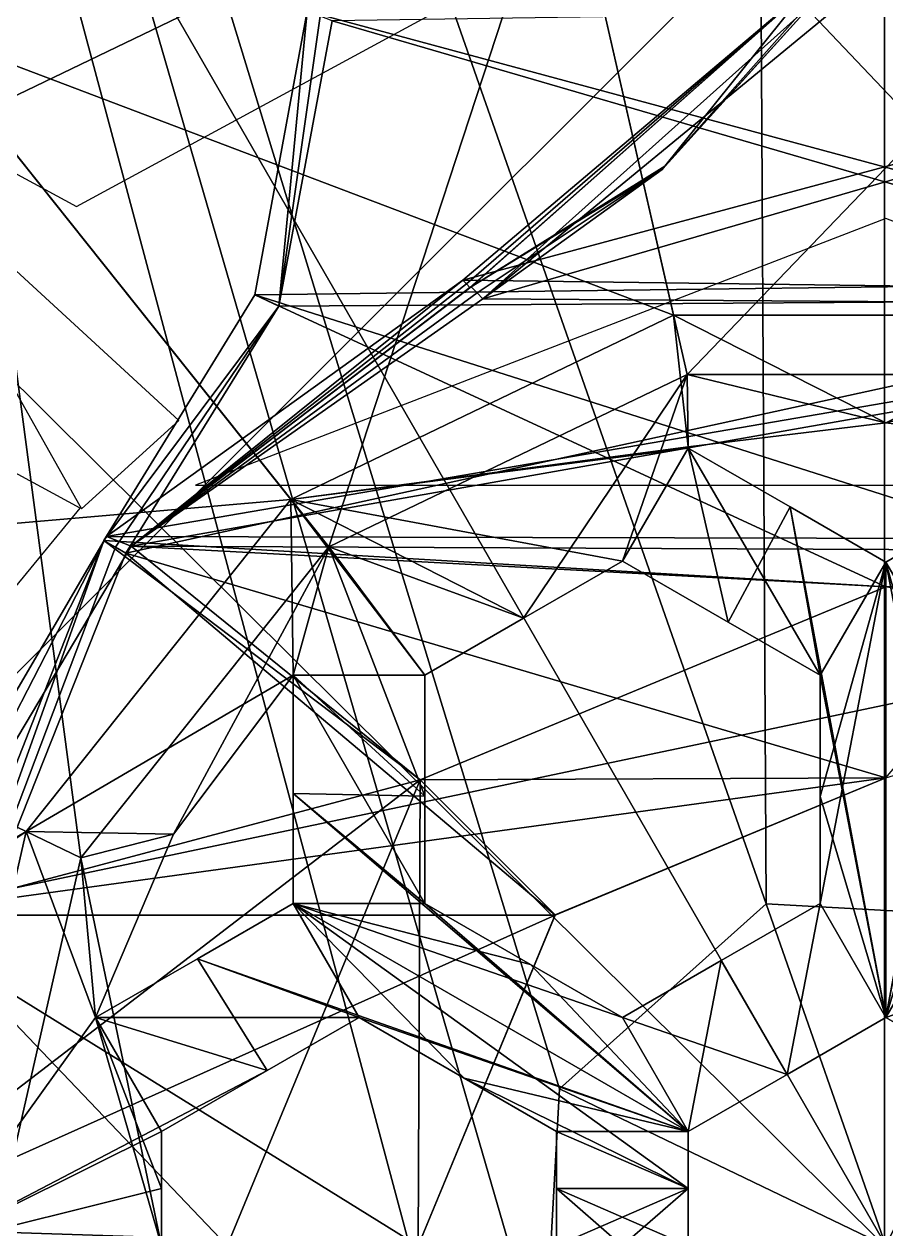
# Model space of a CAD drawing. Header units: millimetres. Extents: x -228 to 228, y -204 to 237.
# Drawn here: x -3.271 to 0, y 0.064 to 4.636 of the extents above; entities that cross this region are included whole.
import ezdxf

# ---------------------------------------------------------------- set-up
doc = ezdxf.new("R2010")
doc.units = ezdxf.units.MM
doc.header["$LTSCALE"] = 127.314815
for name, color, linetype in [('2532', 7, 'CONTINUOUS'), ('2654', 7, 'CONTINUOUS'), ('3451', 7, 'CONTINUOUS'), ('4422', 7, 'CONTINUOUS'), ('4482', 7, 'CONTINUOUS'), ('4587', 7, 'CONTINUOUS'), ('4588', 7, 'CONTINUOUS'), ('4590', 7, 'CONTINUOUS'), ('4591', 7, 'CONTINUOUS'), ('4600', 7, 'CONTINUOUS'), ('5087', 7, 'CONTINUOUS'), ('5088', 7, 'CONTINUOUS'), ('5090', 7, 'CONTINUOUS'), ('5115', 7, 'CONTINUOUS'), ('5118', 7, 'CONTINUOUS'), ('5119', 7, 'CONTINUOUS'), ('5148', 7, 'CONTINUOUS'), ('5262', 7, 'CONTINUOUS'), ('5263', 7, 'CONTINUOUS'), ('6136', 7, 'CONTINUOUS'), ('6138', 7, 'CONTINUOUS'), ('6352', 7, 'CONTINUOUS'), ('6353', 7, 'CONTINUOUS'), ('6359', 7, 'CONTINUOUS'), ('6367', 7, 'CONTINUOUS'), ('6368', 7, 'CONTINUOUS'), ('6373', 7, 'CONTINUOUS'), ('6375', 7, 'CONTINUOUS'), ('6381', 7, 'CONTINUOUS'), ('6382', 7, 'CONTINUOUS'), ('6383', 7, 'CONTINUOUS'), ('6386', 7, 'CONTINUOUS'), ('6387', 7, 'CONTINUOUS'), ('6388', 7, 'CONTINUOUS'), ('6389', 7, 'CONTINUOUS'), ('6405', 7, 'CONTINUOUS'), ('6406', 7, 'CONTINUOUS'), ('6407', 7, 'CONTINUOUS'), ('6408', 7, 'CONTINUOUS'), ('6432', 7, 'CONTINUOUS'), ('6433', 7, 'CONTINUOUS'), ('6434', 7, 'CONTINUOUS'), ('6435', 7, 'CONTINUOUS'), ('6436', 7, 'CONTINUOUS'), ('6437', 7, 'CONTINUOUS'), ('6438', 7, 'CONTINUOUS'), ('6439', 7, 'CONTINUOUS'), ('6440', 7, 'CONTINUOUS'), ('6441', 7, 'CONTINUOUS')]:
    doc.layers.add(name, color=color, linetype=linetype)

msp = doc.modelspace()

# ---------------------------------------------------------------- linework, layer by layer
at = {"layer": '2532', "color": 6, "linetype": 'Continuous'}
msp.add_3dface([(0, 3.8988, 1064.99), (-2.6206, 2.8867, 1064.99), (2.6206, 2.8867, 1064.99), (0, 3.8988, 1064.99)], dxfattribs=at)
at = {"layer": '2654', "color": 6, "linetype": 'Continuous'}
for points in [[(-5.2583, 5.1308, 1052.3138), (-3.0729, 3.9443, 1054.6743), (-1.6246, 4.7287, 1054.6743), (-5.2583, 5.1308, 1052.3138)], [(-3.0584, 2.7985, 1055.4317), (-6.0675, 4.4323, 1052.1276), (-3.3318, 2.4668, 1055.4317), (-3.0584, 2.7985, 1055.4317)]]:
    msp.add_3dface(points, dxfattribs=at)
at = {"layer": '3451', "color": 6, "linetype": 'Continuous'}
msp.add_3dface([(-3.0535, 2.7958, 1055.6408), (-2.6843, 3.132, 1056.2197), (-3.8418, 4.1957, 1055.3995), (-3.0535, 2.7958, 1055.6408)], dxfattribs=at)
at = {"layer": '4422', "color": 6, "linetype": 'Continuous'}
for points in [[(1.5276, 3.5908, 1076.19), (0.2088, 4.6829, 1076.19), (-2.1023, 4.6483, 1076.19), (1.5276, 3.5908, 1076.19)], [(-2.3046, 3.5652, 1076.19), (1.5276, 3.5908, 1076.19), (-2.1023, 4.6483, 1076.19), (-2.3046, 3.5652, 1076.19)], [(0, 1.775, 1076.19), (1.5276, 3.5908, 1076.19), (-2.8845, 2.6281, 1076.19), (0, 1.775, 1076.19)], [(-2.8845, 2.6281, 1076.19), (1.5276, 3.5908, 1076.19), (-2.3046, 3.5652, 1076.19), (-2.8845, 2.6281, 1076.19)], [(-3.9016, 0.0686, 1076.19), (-1.2552, 1.255, 1076.19), (-2.8845, 2.6281, 1076.19), (-3.9016, 0.0686, 1076.19)], [(-1.2552, 1.255, 1076.19), (0, 1.775, 1076.19), (-2.8845, 2.6281, 1076.19), (-1.2552, 1.255, 1076.19)], [(-1.775, 0, 1076.19), (-1.2552, 1.255, 1076.19), (-3.9016, 0.0686, 1076.19), (-1.775, 0, 1076.19)], [(-2.9755, -2.5246, 1076.19), (-1.775, 0, 1076.19), (-3.9016, 0.0686, 1076.19), (-2.9755, -2.5246, 1076.19)]]:
    msp.add_3dface(points, dxfattribs=at)
at = {"layer": '4482', "color": 6, "linetype": 'Continuous'}
for points in [[(-3.9016, 0.0686, 1076.19), (-2.9683, 2.6761, 1070.79), (-3.996, 0.059, 1070.79), (-3.9016, 0.0686, 1076.19)], [(-2.9683, 2.6761, 1070.79), (-3.9016, 0.0686, 1076.19), (-2.9244, 2.6511, 1073.616), (-2.9683, 2.6761, 1070.79)], [(-3.9016, 0.0686, 1076.19), (-2.8845, 2.6281, 1076.19), (-2.9244, 2.6511, 1073.616), (-3.9016, 0.0686, 1076.19)], [(-2.9755, -2.5246, 1076.19), (-3.9016, 0.0686, 1076.19), (-3.996, 0.059, 1070.79), (-2.9755, -2.5246, 1076.19)]]:
    msp.add_3dface(points, dxfattribs=at)
at = {"layer": '4587', "color": 6, "linetype": 'Continuous'}
for points in [[(1.607, 3.6592, 1070.79), (-2.1965, 4.6846, 1070.79), (0.3014, 4.7658, 1070.79), (1.607, 3.6592, 1070.79)], [(-2.396, 3.609, 1070.79), (-2.1965, 4.6846, 1070.79), (1.607, 3.6592, 1070.79), (-2.396, 3.609, 1070.79)], [(3.6193, 1.6947, 1070.79), (-2.396, 3.609, 1070.79), (1.607, 3.6592, 1070.79), (3.6193, 1.6947, 1070.79)], [(-2.396, 3.609, 1070.79), (0, 2.5, 1070.79), (-2.9683, 2.6761, 1070.79), (-2.396, 3.609, 1070.79)], [(0, 2.5, 1070.79), (-2.396, 3.609, 1070.79), (3.6193, 1.6947, 1070.79), (0, 2.5, 1070.79)], [(-2.9683, 2.6761, 1070.79), (-1.7677, 1.7677, 1070.79), (-3.996, 0.059, 1070.79), (-2.9683, 2.6761, 1070.79)], [(0, 2.5, 1070.79), (-1.7677, 1.7677, 1070.79), (-2.9683, 2.6761, 1070.79), (0, 2.5, 1070.79)], [(-1.7677, 1.7677, 1070.79), (-2.5, 0, 1070.79), (-3.996, 0.059, 1070.79), (-1.7677, 1.7677, 1070.79)]]:
    msp.add_3dface(points, dxfattribs=at)
at = {"layer": '4588', "color": 6, "linetype": 'Continuous'}
for points in [[(0, 1.775, 1076.19), (-1.2552, 1.255, 1076.19), (0, 1.775, 1070.59), (0, 1.775, 1076.19)], [(0, 1.775, 1070.59), (-1.2552, 1.255, 1076.19), (-1.2551, 1.2551, 1070.59), (0, 1.775, 1070.59)], [(-1.2552, 1.255, 1076.19), (-1.775, 0, 1076.19), (-1.2551, 1.2551, 1070.59), (-1.2552, 1.255, 1076.19)], [(-1.2551, 1.2551, 1070.59), (-1.775, 0, 1076.19), (-1.775, 0, 1070.59), (-1.2551, 1.2551, 1070.59)]]:
    msp.add_3dface(points, dxfattribs=at)
at = {"layer": '4590', "color": 6, "linetype": 'Continuous'}
for points in [[(0, 2.4999, 1070.59), (0, 1.775, 1070.59), (-1.7679, 1.7676, 1070.59), (0, 2.4999, 1070.59)], [(-1.775, 0, 1070.59), (-2.5, 0, 1070.59), (-1.7679, 1.7676, 1070.59), (-1.775, 0, 1070.59)], [(-1.2551, 1.2551, 1070.59), (-1.775, 0, 1070.59), (-1.7679, 1.7676, 1070.59), (-1.2551, 1.2551, 1070.59)], [(0, 1.775, 1070.59), (-1.2551, 1.2551, 1070.59), (-1.7679, 1.7676, 1070.59), (0, 1.775, 1070.59)]]:
    msp.add_3dface(points, dxfattribs=at)
at = {"layer": '4591', "color": 6, "linetype": 'Continuous'}
for points in [[(-1.7677, 1.7677, 1070.79), (0, 2.5, 1070.79), (-1.7679, 1.7676, 1070.59), (-1.7677, 1.7677, 1070.79)], [(0, 2.5, 1070.79), (0, 2.4999, 1070.59), (-1.7679, 1.7676, 1070.59), (0, 2.5, 1070.79)], [(-2.5, 0, 1070.79), (-1.7677, 1.7677, 1070.79), (-2.5, 0, 1070.59), (-2.5, 0, 1070.79)], [(-2.5, 0, 1070.59), (-1.7677, 1.7677, 1070.79), (-1.7679, 1.7676, 1070.59), (-2.5, 0, 1070.59)]]:
    msp.add_3dface(points, dxfattribs=at)
at = {"layer": '4600', "color": 6, "linetype": 'Continuous'}
for points in [[(-2.3046, 3.5652, 1076.19), (-2.1965, 4.6846, 1070.79), (-2.396, 3.609, 1070.79), (-2.3046, 3.5652, 1076.19)], [(-2.1965, 4.6846, 1070.79), (-2.3046, 3.5652, 1076.19), (-2.1472, 4.6656, 1073.616), (-2.1965, 4.6846, 1070.79)], [(-2.3046, 3.5652, 1076.19), (-2.1023, 4.6483, 1076.19), (-2.1472, 4.6656, 1073.616), (-2.3046, 3.5652, 1076.19)], [(-2.3046, 3.5652, 1076.19), (-2.396, 3.609, 1070.79), (-2.9683, 2.6761, 1070.79), (-2.3046, 3.5652, 1076.19)], [(-2.3046, 3.5652, 1076.19), (-2.9683, 2.6761, 1070.79), (-2.9244, 2.6511, 1073.616), (-2.3046, 3.5652, 1076.19)], [(-2.8845, 2.6281, 1076.19), (-2.3046, 3.5652, 1076.19), (-2.9244, 2.6511, 1073.616), (-2.8845, 2.6281, 1076.19)]]:
    msp.add_3dface(points, dxfattribs=at)
at = {"layer": '5087', "color": 6, "linetype": 'Continuous'}
for points in [[(-0.2234, 4.6688, 1065.21), (2.1057, 4.6496, 1065.21), (-1.5302, 3.5935, 1065.21), (-0.2234, 4.6688, 1065.21)], [(-1.5302, 3.5935, 1065.21), (2.1057, 4.6496, 1065.21), (2.308, 3.5667, 1065.21), (-1.5302, 3.5935, 1065.21)], [(-2.8645, 2.655, 1065.21), (-1.5302, 3.5935, 1065.21), (2.308, 3.5667, 1065.21), (-2.8645, 2.655, 1065.21)], [(2.8876, 2.6299, 1065.21), (-2.8645, 2.655, 1065.21), (2.308, 3.5667, 1065.21), (2.8876, 2.6299, 1065.21)], [(-2.8645, 2.655, 1065.21), (-1.7677, 1.7677, 1065.21), (-3.6989, 1.254, 1065.21), (-2.8645, 2.655, 1065.21)], [(0, 2.5, 1065.21), (-1.7677, 1.7677, 1065.21), (-2.8645, 2.655, 1065.21), (0, 2.5, 1065.21)], [(0, 2.5, 1065.21), (-2.8645, 2.655, 1065.21), (2.8876, 2.6299, 1065.21), (0, 2.5, 1065.21)], [(-1.7677, 1.7677, 1065.21), (-2.5, 0, 1065.21), (-3.6989, 1.254, 1065.21), (-1.7677, 1.7677, 1065.21)], [(-3.6989, 1.254, 1065.21), (-2.5, 0, 1065.21), (-3.8885, -0.3656, 1065.21), (-3.6989, 1.254, 1065.21)]]:
    msp.add_3dface(points, dxfattribs=at)
at = {"layer": '5088', "color": 6, "linetype": 'Continuous'}
for points in [[(-1.6056, 3.6636, 1070.61), (2.2, 4.686, 1070.61), (-0.2987, 4.77, 1070.61), (-1.6056, 3.6636, 1070.61)], [(2.3994, 3.6105, 1070.61), (2.2, 4.686, 1070.61), (-1.6056, 3.6636, 1070.61), (2.3994, 3.6105, 1070.61)], [(-2.9587, 2.6918, 1070.61), (2.3994, 3.6105, 1070.61), (-1.6056, 3.6636, 1070.61), (-2.9587, 2.6918, 1070.61)], [(2.9714, 2.6779, 1070.61), (2.3994, 3.6105, 1070.61), (-2.9587, 2.6918, 1070.61), (2.9714, 2.6779, 1070.61)], [(-3.7983, 1.254, 1070.61), (2.9714, 2.6779, 1070.61), (-2.9587, 2.6918, 1070.61), (-3.7983, 1.254, 1070.61)], [(0, 1.775, 1070.61), (2.9714, 2.6779, 1070.61), (-3.7983, 1.254, 1070.61), (0, 1.775, 1070.61)], [(-1.2553, 1.2549, 1070.61), (0, 1.775, 1070.61), (-3.7983, 1.254, 1070.61), (-1.2553, 1.2549, 1070.61)], [(-3.9798, -0.401, 1070.61), (-1.7749, 0, 1070.61), (-3.7983, 1.254, 1070.61), (-3.9798, -0.401, 1070.61)], [(-1.7749, 0, 1070.61), (-1.2553, 1.2549, 1070.61), (-3.7983, 1.254, 1070.61), (-1.7749, 0, 1070.61)]]:
    msp.add_3dface(points, dxfattribs=at)
at = {"layer": '5090', "color": 6, "linetype": 'Continuous'}
for points in [[(0, 1.775, 1070.61), (-1.2553, 1.2549, 1070.61), (0, 1.775, 1065.21), (0, 1.775, 1070.61)], [(0, 1.775, 1065.21), (-1.2553, 1.2549, 1070.61), (0, 1.775, 1065.01), (0, 1.775, 1065.21)], [(0, 1.775, 1065.01), (-1.2553, 1.2549, 1070.61), (-1.2551, 1.2551, 1065.01), (0, 1.775, 1065.01)], [(-1.7749, 0, 1070.61), (-1.775, 0, 1065.21), (-1.2551, 1.2551, 1065.01), (-1.7749, 0, 1070.61)], [(-1.775, 0, 1065.21), (-1.775, 0, 1065.01), (-1.2551, 1.2551, 1065.01), (-1.775, 0, 1065.21)], [(-1.2553, 1.2549, 1070.61), (-1.7749, 0, 1070.61), (-1.2551, 1.2551, 1065.01), (-1.2553, 1.2549, 1070.61)]]:
    msp.add_3dface(points, dxfattribs=at)
at = {"layer": '5115', "color": 6, "linetype": 'Continuous'}
for points in [[(-0.2788, 4.7138, 1068.61), (-0.8493, 4.084, 1068.61), (-0.839, 4.0966, 1068.61), (-0.2788, 4.7138, 1068.61)], [(-0.2648, 4.7454, 1068.61), (-0.2788, 4.7138, 1068.61), (-0.839, 4.0966, 1068.61), (-0.2648, 4.7454, 1068.61)], [(-0.8493, 4.084, 1068.61), (-1.574, 3.6393, 1068.61), (-0.839, 4.0966, 1068.61), (-0.8493, 4.084, 1068.61)]]:
    msp.add_3dface(points, dxfattribs=at)
at = {"layer": '5118', "color": 6, "linetype": 'Continuous'}
for points in [[(0, 2.4999, 1065.01), (0, 1.775, 1065.01), (-1.7679, 1.7676, 1065.01), (0, 2.4999, 1065.01)], [(-1.775, 0, 1065.01), (-2.5, 0, 1065.01), (-1.7679, 1.7676, 1065.01), (-1.775, 0, 1065.01)], [(-1.2551, 1.2551, 1065.01), (-1.775, 0, 1065.01), (-1.7679, 1.7676, 1065.01), (-1.2551, 1.2551, 1065.01)], [(0, 1.775, 1065.01), (-1.2551, 1.2551, 1065.01), (-1.7679, 1.7676, 1065.01), (0, 1.775, 1065.01)]]:
    msp.add_3dface(points, dxfattribs=at)
at = {"layer": '5119', "color": 6, "linetype": 'Continuous'}
for points in [[(-1.7677, 1.7677, 1065.21), (0, 2.5, 1065.21), (-1.7679, 1.7676, 1065.01), (-1.7677, 1.7677, 1065.21)], [(0, 2.5, 1065.21), (0, 2.4999, 1065.01), (-1.7679, 1.7676, 1065.01), (0, 2.5, 1065.21)], [(-2.5, 0, 1065.21), (-1.7677, 1.7677, 1065.21), (-2.5, 0, 1065.01), (-2.5, 0, 1065.21)], [(-2.5, 0, 1065.01), (-1.7677, 1.7677, 1065.21), (-1.7679, 1.7676, 1065.01), (-2.5, 0, 1065.01)]]:
    msp.add_3dface(points, dxfattribs=at)
at = {"layer": '5148', "color": 6, "linetype": 'Continuous'}
for points in [[(-2.8645, 2.655, 1065.21), (-2.9587, 2.6918, 1070.61), (-1.6056, 3.6636, 1070.61), (-2.8645, 2.655, 1065.21)], [(-2.8645, 2.655, 1065.21), (-1.6056, 3.6636, 1070.61), (-1.592, 3.6497, 1069.567), (-2.8645, 2.655, 1065.21)], [(-1.5796, 3.6368, 1068.61), (-2.8645, 2.655, 1065.21), (-1.592, 3.6497, 1069.567), (-1.5796, 3.6368, 1068.61)], [(-2.8645, 2.655, 1065.21), (-1.574, 3.6393, 1068.61), (-1.5511, 3.6155, 1066.8363), (-2.8645, 2.655, 1065.21)], [(-1.574, 3.6393, 1068.61), (-2.8645, 2.655, 1065.21), (-1.5768, 3.6381, 1068.61), (-1.574, 3.6393, 1068.61)], [(-1.5768, 3.6381, 1068.61), (-2.8645, 2.655, 1065.21), (-1.5796, 3.6368, 1068.61), (-1.5768, 3.6381, 1068.61)], [(-1.5302, 3.5935, 1065.21), (-2.8645, 2.655, 1065.21), (-1.5511, 3.6155, 1066.8363), (-1.5302, 3.5935, 1065.21)], [(-3.6989, 1.254, 1065.21), (-3.7983, 1.254, 1070.61), (-2.9587, 2.6918, 1070.61), (-3.6989, 1.254, 1065.21)], [(-2.8645, 2.655, 1065.21), (-3.6989, 1.254, 1065.21), (-2.9587, 2.6918, 1070.61), (-2.8645, 2.655, 1065.21)]]:
    msp.add_3dface(points, dxfattribs=at)
at = {"layer": '5262', "color": 6, "linetype": 'Continuous'}
for points in [[(-1.6056, 3.6636, 1070.61), (-0.2987, 4.77, 1070.61), (-1.592, 3.6497, 1069.567), (-1.6056, 3.6636, 1070.61)], [(-0.2987, 4.77, 1070.61), (-1.5796, 3.6368, 1068.61), (-1.592, 3.6497, 1069.567), (-0.2987, 4.77, 1070.61)], [(-0.2987, 4.77, 1070.61), (-1.5768, 3.6381, 1068.61), (-1.5796, 3.6368, 1068.61), (-0.2987, 4.77, 1070.61)], [(-0.2987, 4.77, 1070.61), (-1.574, 3.6393, 1068.61), (-1.5768, 3.6381, 1068.61), (-0.2987, 4.77, 1070.61)], [(-1.574, 3.6393, 1068.61), (-0.2987, 4.77, 1070.61), (-0.839, 4.0966, 1068.61), (-1.574, 3.6393, 1068.61)], [(-0.2987, 4.77, 1070.61), (-0.2648, 4.7454, 1068.61), (-0.839, 4.0966, 1068.61), (-0.2987, 4.77, 1070.61)]]:
    msp.add_3dface(points, dxfattribs=at)
at = {"layer": '5263', "color": 6, "linetype": 'Continuous'}
for points in [[(-0.2234, 4.6688, 1065.21), (-1.5302, 3.5935, 1065.21), (-0.2788, 4.7138, 1068.61), (-0.2234, 4.6688, 1065.21)], [(-1.5302, 3.5935, 1065.21), (-0.8493, 4.084, 1068.61), (-0.2788, 4.7138, 1068.61), (-1.5302, 3.5935, 1065.21)], [(-1.574, 3.6393, 1068.61), (-0.8493, 4.084, 1068.61), (-1.5511, 3.6155, 1066.8363), (-1.574, 3.6393, 1068.61)], [(-0.8493, 4.084, 1068.61), (-1.5302, 3.5935, 1065.21), (-1.5511, 3.6155, 1066.8363), (-0.8493, 4.084, 1068.61)]]:
    msp.add_3dface(points, dxfattribs=at)
at = {"layer": '6136', "color": 6, "linetype": 'Continuous'}
for points in [[(-4.9019, 4.9282, 1039.9326), (-5.4756, 0, 1040.9394), (-0.005, 5.4653, 1040.9452), (-4.9019, 4.9282, 1039.9326)], [(-0.005, 5.4653, 1040.9452), (-5.4756, 0, 1040.9394), (-0.0057, 0, 1042.39), (-0.005, 5.4653, 1040.9452)], [(-0.005, 5.4653, 1040.9452), (-0.0057, 0, 1042.39), (4.8923, 4.9312, 1039.9364), (-0.005, 5.4653, 1040.9452)], [(4.8923, 4.9312, 1039.9364), (-0.0057, 0, 1042.39), (5.4657, 0, 1040.945), (4.8923, 4.9312, 1039.9364)]]:
    msp.add_3dface(points, dxfattribs=at)
at = {"layer": '6138', "color": 6, "linetype": 'Continuous'}
for points in [[(-0.0057, 0, 1042.29), (-4.8705, 4.831, 1039.8775), (-0.005, 5.3129, 1040.9161), (-0.0057, 0, 1042.29)], [(-0.0057, 0, 1042.29), (-0.005, 5.3129, 1040.9161), (5.4163, 0, 1040.8581), (-0.0057, 0, 1042.29)], [(5.4163, 0, 1040.8581), (-0.005, 5.3129, 1040.9161), (4.8612, 4.833, 1039.8817), (5.4163, 0, 1040.8581)], [(-5.4261, 0, 1040.8525), (-4.8705, 4.831, 1039.8775), (-0.0057, 0, 1042.29), (-5.4261, 0, 1040.8525)]]:
    msp.add_3dface(points, dxfattribs=at)
at = {"layer": '6352', "color": 6, "linetype": 'Continuous'}
for points in [[(-1.2391, 0.596, 1017.89), (-0.4547, 1.2976, 1017.89), (-1.2391, 0.596, 1021.89), (-1.2391, 0.596, 1017.89)], [(-1.2391, 0.596, 1021.89), (-0.4547, 1.2976, 1017.89), (-0.4547, 1.2976, 1021.89), (-1.2391, 0.596, 1021.89)], [(-1.2976, -0.4547, 1017.89), (-1.2391, 0.596, 1017.89), (-1.2976, -0.4547, 1021.89), (-1.2976, -0.4547, 1017.89)], [(-1.2976, -0.4547, 1021.89), (-1.2391, 0.596, 1017.89), (-1.2391, 0.596, 1021.89), (-1.2976, -0.4547, 1021.89)]]:
    msp.add_3dface(points, dxfattribs=at)
at = {"layer": '6353', "color": 6, "linetype": 'Continuous'}
for points in [[(-1.2391, 0.596, 1021.89), (-0.4547, 1.2976, 1021.89), (0, 0, 1022.7162), (-1.2391, 0.596, 1021.89)], [(-1.2976, -0.4547, 1021.89), (-1.2391, 0.596, 1021.89), (0, 0, 1022.7162), (-1.2976, -0.4547, 1021.89)]]:
    msp.add_3dface(points, dxfattribs=at)
at = {"layer": '6359', "color": 6, "linetype": 'Continuous'}
for points in [[(-0.4547, 1.2976, 1017.89), (-8.3661, 23.8767, 1017.89), (-0.5889, 25.2931, 1017.89), (-0.4547, 1.2976, 1017.89)], [(-0.4547, 1.2976, 1017.89), (-0.5889, 25.2931, 1017.89), (0.5961, 1.2391, 1017.89), (-0.4547, 1.2976, 1017.89)], [(8.3661, -23.8767, 1017.89), (-0.5889, 25.2931, 1017.89), (15.3266, -20.1292, 1017.89), (8.3661, -23.8767, 1017.89)], [(-0.5889, 25.2931, 1017.89), (8.3661, -23.8767, 1017.89), (1.2976, 0.4547, 1017.89), (-0.5889, 25.2931, 1017.89)], [(-0.5889, 25.2931, 1017.89), (3.3755, 25.0738, 1017.89), (15.3266, -20.1292, 1017.89), (-0.5889, 25.2931, 1017.89)], [(0.5961, 1.2391, 1017.89), (-0.5889, 25.2931, 1017.89), (1.2976, 0.4547, 1017.89), (0.5961, 1.2391, 1017.89)], [(-15.3266, 20.1292, 1017.89), (-8.3661, 23.8767, 1017.89), (0.5889, -25.2931, 1017.89), (-15.3266, 20.1292, 1017.89)], [(-0.4547, 1.2976, 1017.89), (-1.2391, 0.596, 1017.89), (-8.3661, 23.8767, 1017.89), (-0.4547, 1.2976, 1017.89)], [(-1.2391, 0.596, 1017.89), (-1.2976, -0.4547, 1017.89), (-8.3661, 23.8767, 1017.89), (-1.2391, 0.596, 1017.89)], [(-8.3661, 23.8767, 1017.89), (-1.2976, -0.4547, 1017.89), (0.5889, -25.2931, 1017.89), (-8.3661, 23.8767, 1017.89)], [(-3.3755, -25.0738, 1017.89), (-15.3266, 20.1292, 1017.89), (0.5889, -25.2931, 1017.89), (-3.3755, -25.0738, 1017.89)]]:
    msp.add_3dface(points, dxfattribs=at)
at = {"layer": '6367', "color": 6, "linetype": 'Continuous'}
for points in [[(0, 0, 1022.7162), (-0.4547, 1.2976, 1021.89), (0.5961, 1.2391, 1021.89), (0, 0, 1022.7162)], [(1.2976, 0.4547, 1021.89), (0, 0, 1022.7162), (0.5961, 1.2391, 1021.89), (1.2976, 0.4547, 1021.89)], [(1.2391, -0.596, 1021.89), (0, 0, 1022.7162), (1.2976, 0.4547, 1021.89), (1.2391, -0.596, 1021.89)]]:
    msp.add_3dface(points, dxfattribs=at)
at = {"layer": '6368', "color": 6, "linetype": 'Continuous'}
for points in [[(-0.4547, 1.2976, 1021.89), (-0.4547, 1.2976, 1017.89), (0.5961, 1.2391, 1017.89), (-0.4547, 1.2976, 1021.89)], [(-0.4547, 1.2976, 1021.89), (0.5961, 1.2391, 1017.89), (0.5961, 1.2391, 1021.89), (-0.4547, 1.2976, 1021.89)]]:
    msp.add_3dface(points, dxfattribs=at)
at = {"layer": '6373', "color": 6, "linetype": 'Continuous'}
for points in [[(-3.625, 6.2787, 1035.0103), (-3.6872, 4.6236, 1037.7027), (-1.3159, 5.7655, 1037.7027), (-3.625, 6.2787, 1035.0103)], [(-3.6872, 4.6236, 1037.7027), (-0.8061, 3.5316, 1039.6572), (-1.3159, 5.7655, 1037.7027), (-3.6872, 4.6236, 1037.7027)], [(-0.8061, 3.5316, 1039.6572), (0.8061, 3.5316, 1039.6572), (-1.3159, 5.7655, 1037.7027), (-0.8061, 3.5316, 1039.6572)], [(-1.3159, 5.7655, 1037.7027), (0.8061, 3.5316, 1039.6572), (1.3159, 5.7655, 1037.7027), (-1.3159, 5.7655, 1037.7027)], [(-5.3281, 2.5659, 1037.7027), (-2.2586, 2.8321, 1039.6572), (-3.6872, 4.6236, 1037.7027), (-5.3281, 2.5659, 1037.7027)], [(-2.2586, 2.8321, 1039.6572), (-0.8061, 3.5316, 1039.6572), (-3.6872, 4.6236, 1037.7027), (-2.2586, 2.8321, 1039.6572)], [(-0.8061, 3.5316, 1039.6572), (-2.2586, 2.8321, 1039.6572), (-0.75, 3.0311, 1039.9091), (-0.8061, 3.5316, 1039.6572)], [(0.8061, 3.5316, 1039.6572), (-0.8061, 3.5316, 1039.6572), (0, 3.1225, 1039.9091), (0.8061, 3.5316, 1039.6572)], [(-0.8061, 3.5316, 1039.6572), (-0.75, 3.0311, 1039.9091), (0, 3.1225, 1039.9091), (-0.8061, 3.5316, 1039.6572)], [(0.75, 3.0311, 1039.9091), (0.8061, 3.5316, 1039.6572), (0, 3.1225, 1039.9091), (0.75, 3.0311, 1039.9091)], [(-0.75, 3.0311, 1039.9091), (-2.2586, 2.8321, 1039.6572), (-0.75, 3.027, 1039.9109), (-0.75, 3.0311, 1039.9091)], [(-2.2586, 2.8321, 1039.6572), (-1, 2.5981, 1040.0542), (-0.75, 3.027, 1039.9109), (-2.2586, 2.8321, 1039.6572)], [(-1, 2.5981, 1040.0542), (-0.5986, 2.3663, 1040.1817), (-0.75, 3.027, 1039.9109), (-1, 2.5981, 1040.0542)], [(-0.5986, 2.3663, 1040.1817), (-0.25, 2.1651, 1040.2664), (-0.75, 3.027, 1039.9109), (-0.5986, 2.3663, 1040.1817)], [(-0.75, 3.027, 1039.9109), (-0.25, 2.1651, 1040.2664), (-0.3633, 2.8037, 1040.0367), (-0.75, 3.027, 1039.9109)], [(-3.2637, 1.5717, 1039.6572), (-2.2586, 2.8321, 1039.6572), (-5.3281, 2.5659, 1037.7027), (-3.2637, 1.5717, 1039.6572)], [(-2.2586, 2.8321, 1039.6572), (-3.2637, 1.5717, 1039.6572), (-2.25, 2.1651, 1039.9091), (-2.2586, 2.8321, 1039.6572)], [(-1, 2.5981, 1040.0542), (-2.2586, 2.8321, 1039.6572), (-1.375, 2.3816, 1040.0676), (-1, 2.5981, 1040.0542)], [(-1.375, 2.3816, 1040.0676), (-2.2586, 2.8321, 1039.6572), (-1.75, 2.1651, 1040.0542), (-1.375, 2.3816, 1040.0676)], [(-1.75, 2.1651, 1040.0542), (-2.2586, 2.8321, 1039.6572), (-2.25, 2.1651, 1039.9091), (-1.75, 2.1651, 1040.0542)], [(-0.25, 2.1651, 1040.2664), (0, 0.866, 1040.5398), (-0.3633, 2.8037, 1040.0367), (-0.25, 2.1651, 1040.2664)], [(-0.3633, 2.8037, 1040.0367), (0, 0.866, 1040.5398), (0, 2.594, 1040.1271), (-0.3633, 2.8037, 1040.0367)], [(0.3609, 2.8023, 1040.0374), (0, 2.594, 1040.1271), (0.25, 2.1651, 1040.2664), (0.3609, 2.8023, 1040.0374)], [(-5.9138, 0, 1037.7027), (-3.2637, 1.5717, 1039.6572), (-5.3281, 2.5659, 1037.7027), (-5.9138, 0, 1037.7027)], [(0, 2.594, 1040.1271), (0, 0.866, 1040.5398), (0.25, 1.299, 1040.4724), (0, 2.594, 1040.1271)], [(0.25, 2.1651, 1040.2664), (0, 2.594, 1040.1271), (0.25, 1.7017, 1040.3901), (0.25, 2.1651, 1040.2664)], [(0.25, 1.7017, 1040.3901), (0, 2.594, 1040.1271), (0.25, 1.299, 1040.4724), (0.25, 1.7017, 1040.3901)], [(-2.25, 2.1651, 1039.9091), (-3.2637, 1.5717, 1039.6572), (-2.7042, 1.5612, 1039.9091), (-2.25, 2.1651, 1039.9091)], [(-1.75, 1.7057, 1040.1807), (-1.75, 2.1651, 1040.0542), (-2.25, 2.1651, 1039.9091), (-1.75, 1.7057, 1040.1807)], [(-1.75, 1.7057, 1040.1807), (-2.25, 2.1651, 1039.9091), (-2.25, 1.7158, 1040.0358), (-1.75, 1.7057, 1040.1807)], [(0, 0.866, 1040.5398), (-0.25, 2.1651, 1040.2664), (-0.25, 1.7043, 1040.3895), (0, 0.866, 1040.5398)], [(-1.75, 1.299, 1040.2664), (-1.75, 1.7057, 1040.1807), (-2.25, 1.7158, 1040.0358), (-1.75, 1.299, 1040.2664)], [(-2.25, 1.299, 1040.1256), (-1.75, 1.299, 1040.2664), (-2.25, 1.7158, 1040.0358), (-2.25, 1.299, 1040.1256)], [(-0.25, 1.299, 1040.4724), (0, 0.866, 1040.5398), (-0.25, 1.7043, 1040.3895), (-0.25, 1.299, 1040.4724)], [(-5.6031, 0, 1038.0756), (-3.2637, 1.5717, 1039.6572), (-5.9138, 0, 1037.7027), (-5.6031, 0, 1038.0756)], [(-3.6224, 0, 1039.6572), (-3.2637, 1.5717, 1039.6572), (-5.6031, 0, 1038.0756), (-3.6224, 0, 1039.6572)], [(-3.2637, 1.5717, 1039.6572), (-3.6224, 0, 1039.6572), (-3, 0.866, 1039.9091), (-3.2637, 1.5717, 1039.6572)], [(-2.7042, 1.5612, 1039.9091), (-3.2637, 1.5717, 1039.6572), (-3, 0.866, 1039.9091), (-2.7042, 1.5612, 1039.9091)], [(-2.6133, 1.0893, 1040.0351), (-0.75, 0.433, 1040.5398), (-2.25, 1.299, 1040.1256), (-2.6133, 1.0893, 1040.0351)], [(-0.75, 0.433, 1040.5398), (-1, 0.866, 1040.4724), (-2.25, 1.299, 1040.1256), (-0.75, 0.433, 1040.5398)], [(-1.3488, 1.0674, 1040.3901), (-1.75, 1.299, 1040.2664), (-2.25, 1.299, 1040.1256), (-1.3488, 1.0674, 1040.3901)], [(-1, 0.866, 1040.4724), (-1.3488, 1.0674, 1040.3901), (-2.25, 1.299, 1040.1256), (-1, 0.866, 1040.4724)], [(-0.625, 1.0825, 1040.4851), (-0.375, 0.6495, 1040.5524), (-0.25, 1.299, 1040.4724), (-0.625, 1.0825, 1040.4851)], [(-0.375, 0.6495, 1040.5524), (0, 0.866, 1040.5398), (-0.25, 1.299, 1040.4724), (-0.375, 0.6495, 1040.5524)], [(0, 0.866, 1040.5398), (0.375, 0.6495, 1040.5524), (0.25, 1.299, 1040.4724), (0, 0.866, 1040.5398)], [(-3, 0.866, 1039.9091), (-2, 0.866, 1040.2664), (-2.6133, 1.0893, 1040.0351), (-3, 0.866, 1039.9091)], [(-2, 0.866, 1040.2664), (-0.75, 0.433, 1040.5398), (-2.6133, 1.0893, 1040.0351), (-2, 0.866, 1040.2664)], [(-1, 0.866, 1040.4724), (-0.375, 0.6495, 1040.5524), (-0.625, 1.0825, 1040.4851), (-1, 0.866, 1040.4724)], [(-3.6224, 0, 1039.6572), (-2.3486, 0.6648, 1040.1817), (-3, 0.866, 1039.9091), (-3.6224, 0, 1039.6572)], [(-2.3486, 0.6648, 1040.1817), (-2, 0.866, 1040.2664), (-3, 0.866, 1039.9091), (-2.3486, 0.6648, 1040.1817)], [(-1.601, 0.6356, 1040.3895), (-0.75, 0.433, 1040.5398), (-2, 0.866, 1040.2664), (-1.601, 0.6356, 1040.3895)], [(-0.75, 0.433, 1040.5398), (-0.375, 0.6495, 1040.5524), (-1, 0.866, 1040.4724), (-0.75, 0.433, 1040.5398)], [(-2.75, 0.433, 1040.0542), (-2.3486, 0.6648, 1040.1817), (-3.6224, 0, 1039.6572), (-2.75, 0.433, 1040.0542)], [(-1.25, 0.433, 1040.4724), (-0.75, 0.433, 1040.5398), (-1.601, 0.6356, 1040.3895), (-1.25, 0.433, 1040.4724)], [(-2.75, 0.2169, 1040.0643), (-2.75, 0.433, 1040.0542), (-3.6224, 0, 1039.6572), (-2.75, 0.2169, 1040.0643)], [(-0.75, 0.217, 1040.5493), (-0.75, 0.433, 1040.5398), (-1.25, 0.433, 1040.4724), (-0.75, 0.217, 1040.5493)], [(-1.25, 0.2174, 1040.4819), (-0.75, 0.217, 1040.5493), (-1.25, 0.433, 1040.4724), (-1.25, 0.2174, 1040.4819)], [(-2.75, 0, 1040.0676), (-2.75, 0.2169, 1040.0643), (-3.6224, 0, 1039.6572), (-2.75, 0, 1040.0676)], [(-1.25, 0, 1040.4851), (-0.75, 0.217, 1040.5493), (-1.25, 0.2174, 1040.4819), (-1.25, 0, 1040.4851)], [(-1.0006, 0, 1040.523), (-0.75, 0.217, 1040.5493), (-1.25, 0, 1040.4851), (-1.0006, 0, 1040.523)], [(-0.75, 0, 1040.5524), (-0.75, 0.217, 1040.5493), (-1.0006, 0, 1040.523), (-0.75, 0, 1040.5524)]]:
    msp.add_3dface(points, dxfattribs=at)
at = {"layer": '6375', "color": 6, "linetype": 'Continuous'}
for points in [[(-1.2247, 5.3656, 1037.4156), (-3.4314, 4.3028, 1037.4156), (-3.375, 5.8457, 1034.944), (-1.2247, 5.3656, 1037.4156)], [(-1.2247, 5.3656, 1037.4156), (-2.1146, 2.6517, 1039.2135), (-3.4314, 4.3028, 1037.4156), (-1.2247, 5.3656, 1037.4156)], [(-0.7547, 3.3066, 1039.2135), (-2.1146, 2.6517, 1039.2135), (-1.2247, 5.3656, 1037.4156), (-0.7547, 3.3066, 1039.2135)], [(1.2247, 5.3656, 1037.4156), (-0.7547, 3.3066, 1039.2135), (-1.2247, 5.3656, 1037.4156), (1.2247, 5.3656, 1037.4156)], [(0.7547, 3.3066, 1039.2135), (-0.7547, 3.3066, 1039.2135), (1.2247, 5.3656, 1037.4156), (0.7547, 3.3066, 1039.2135)], [(-3.4314, 4.3028, 1037.4156), (-3.0557, 1.4716, 1039.2135), (-4.9585, 2.3879, 1037.4156), (-3.4314, 4.3028, 1037.4156)], [(-2.1146, 2.6517, 1039.2135), (-3.0557, 1.4716, 1039.2135), (-3.4314, 4.3028, 1037.4156), (-2.1146, 2.6517, 1039.2135)], [(-2.1146, 2.6517, 1039.2135), (-0.7547, 3.3066, 1039.2135), (-1.375, 2.3816, 1039.5272), (-2.1146, 2.6517, 1039.2135)], [(-1.375, 2.3816, 1039.5272), (-0.7547, 3.3066, 1039.2135), (-1, 2.5981, 1039.5126), (-1.375, 2.3816, 1039.5272)], [(-0.7547, 3.3066, 1039.2135), (-0.75, 3.027, 1039.357), (-1, 2.5981, 1039.5126), (-0.7547, 3.3066, 1039.2135)], [(-0.7547, 3.3066, 1039.2135), (0.7547, 3.3066, 1039.2135), (0, 3.1225, 1039.355), (-0.7547, 3.3066, 1039.2135)], [(-0.75, 3.027, 1039.357), (-0.7547, 3.3066, 1039.2135), (-0.75, 3.0311, 1039.355), (-0.75, 3.027, 1039.357)], [(-0.75, 3.0311, 1039.355), (-0.7547, 3.3066, 1039.2135), (0, 3.1225, 1039.355), (-0.75, 3.0311, 1039.355)], [(0.7547, 3.3066, 1039.2135), (0.75, 3.0311, 1039.355), (0, 3.1225, 1039.355), (0.7547, 3.3066, 1039.2135)], [(-1, 2.5981, 1039.5126), (-0.75, 3.027, 1039.357), (-0.5986, 2.3663, 1039.6506), (-1, 2.5981, 1039.5126)], [(-0.75, 3.027, 1039.357), (-0.3634, 2.8038, 1039.4936), (-0.5986, 2.3663, 1039.6506), (-0.75, 3.027, 1039.357)], [(-0.5986, 2.3663, 1039.6506), (-0.3634, 2.8038, 1039.4936), (-0.25, 2.1651, 1039.7421), (-0.5986, 2.3663, 1039.6506)], [(-0.3634, 2.8038, 1039.4936), (0, 2.594, 1039.5916), (-0.25, 2.1651, 1039.7421), (-0.3634, 2.8038, 1039.4936)], [(0.25, 2.1651, 1039.7421), (0, 0.866, 1040.0362), (0.361, 2.8024, 1039.4944), (0.25, 2.1651, 1039.7421)], [(0.361, 2.8024, 1039.4944), (0, 0.866, 1040.0362), (0, 2.594, 1039.5916), (0.361, 2.8024, 1039.4944)], [(-3.0557, 1.4716, 1039.2135), (-2.1146, 2.6517, 1039.2135), (-2.7042, 1.5612, 1039.355), (-3.0557, 1.4716, 1039.2135)], [(-2.7042, 1.5612, 1039.355), (-2.1146, 2.6517, 1039.2135), (-2.25, 2.1651, 1039.355), (-2.7042, 1.5612, 1039.355)], [(-2.25, 2.1651, 1039.355), (-2.1146, 2.6517, 1039.2135), (-1.75, 1.7057, 1039.6496), (-2.25, 2.1651, 1039.355)], [(-1.75, 1.7057, 1039.6496), (-2.1146, 2.6517, 1039.2135), (-1.75, 2.1651, 1039.5126), (-1.75, 1.7057, 1039.6496)], [(-1.75, 2.1651, 1039.5126), (-2.1146, 2.6517, 1039.2135), (-1.375, 2.3816, 1039.5272), (-1.75, 2.1651, 1039.5126)], [(0, 2.594, 1039.5916), (0, 0.866, 1040.0362), (-0.25, 1.299, 1039.9639), (0, 2.594, 1039.5916)], [(-0.25, 2.1651, 1039.7421), (0, 2.594, 1039.5916), (-0.25, 1.7043, 1039.8748), (-0.25, 2.1651, 1039.7421)], [(-0.25, 1.7043, 1039.8748), (0, 2.594, 1039.5916), (-0.25, 1.299, 1039.9639), (-0.25, 1.7043, 1039.8748)], [(-3.0557, 1.4716, 1039.2135), (-3.3916, 0, 1039.2135), (-4.9585, 2.3879, 1037.4156), (-3.0557, 1.4716, 1039.2135)], [(-2.25, 1.7159, 1039.4926), (-2.25, 2.1651, 1039.355), (-1.75, 1.299, 1039.7421), (-2.25, 1.7159, 1039.4926)], [(-1.75, 1.299, 1039.7421), (-2.25, 2.1651, 1039.355), (-1.75, 1.7057, 1039.6496), (-1.75, 1.299, 1039.7421)], [(0.25, 1.7018, 1039.8754), (0, 0.866, 1040.0362), (0.25, 2.1651, 1039.7421), (0.25, 1.7018, 1039.8754)], [(-2.25, 1.7159, 1039.4926), (-0.75, 0.433, 1040.0362), (-2.25, 1.299, 1039.59), (-2.25, 1.7159, 1039.4926)], [(-0.75, 0.433, 1040.0362), (-2.25, 1.7159, 1039.4926), (-1.75, 1.299, 1039.7421), (-0.75, 0.433, 1040.0362)], [(0.25, 1.299, 1039.9639), (0, 0.866, 1040.0362), (0.25, 1.7018, 1039.8754), (0.25, 1.299, 1039.9639)], [(-3, 0.866, 1039.355), (-3.0557, 1.4716, 1039.2135), (-2.7042, 1.5612, 1039.355), (-3, 0.866, 1039.355)], [(-2.75, 0, 1039.5272), (-3.3916, 0, 1039.2135), (-3.0557, 1.4716, 1039.2135), (-2.75, 0, 1039.5272)], [(-2.75, 0, 1039.5272), (-3.0557, 1.4716, 1039.2135), (-3, 0.866, 1039.355), (-2.75, 0, 1039.5272)], [(-2.25, 1.299, 1039.59), (-2, 0.866, 1039.7421), (-2.6135, 1.0892, 1039.4918), (-2.25, 1.299, 1039.59)], [(-1.601, 0.6356, 1039.8748), (-2, 0.866, 1039.7421), (-2.25, 1.299, 1039.59), (-1.601, 0.6356, 1039.8748)], [(-0.75, 0.217, 1040.0463), (-1.601, 0.6356, 1039.8748), (-2.25, 1.299, 1039.59), (-0.75, 0.217, 1040.0463)], [(-0.75, 0.433, 1040.0362), (-0.75, 0.217, 1040.0463), (-2.25, 1.299, 1039.59), (-0.75, 0.433, 1040.0362)], [(-1.3488, 1.0674, 1039.8754), (-0.75, 0.433, 1040.0362), (-1.75, 1.299, 1039.7421), (-1.3488, 1.0674, 1039.8754)], [(-0.25, 1.299, 1039.9639), (-0.375, 0.6495, 1040.0497), (-0.625, 1.0825, 1039.9775), (-0.25, 1.299, 1039.9639)], [(0, 0.866, 1040.0362), (-0.375, 0.6495, 1040.0497), (-0.25, 1.299, 1039.9639), (0, 0.866, 1040.0362)], [(0.625, 1.0825, 1039.9775), (0, 0.866, 1040.0362), (0.25, 1.299, 1039.9639), (0.625, 1.0825, 1039.9775)], [(-2.3486, 0.6648, 1039.6506), (-3, 0.866, 1039.355), (-2.6135, 1.0892, 1039.4918), (-2.3486, 0.6648, 1039.6506)], [(-2, 0.866, 1039.7421), (-2.3486, 0.6648, 1039.6506), (-2.6135, 1.0892, 1039.4918), (-2, 0.866, 1039.7421)], [(-1, 0.866, 1039.9639), (-0.75, 0.433, 1040.0362), (-1.3488, 1.0674, 1039.8754), (-1, 0.866, 1039.9639)], [(-0.75, 0.433, 1040.0362), (-1, 0.866, 1039.9639), (-0.625, 1.0825, 1039.9775), (-0.75, 0.433, 1040.0362)], [(-0.375, 0.6495, 1040.0497), (-0.75, 0.433, 1040.0362), (-0.625, 1.0825, 1039.9775), (-0.375, 0.6495, 1040.0497)], [(0.375, 0.6495, 1040.0497), (0, 0.866, 1040.0362), (0.625, 1.0825, 1039.9775), (0.375, 0.6495, 1040.0497)], [(-2.75, 0.2169, 1039.5235), (-2.75, 0, 1039.5272), (-3, 0.866, 1039.355), (-2.75, 0.2169, 1039.5235)], [(-2.75, 0.433, 1039.5126), (-2.75, 0.2169, 1039.5235), (-3, 0.866, 1039.355), (-2.75, 0.433, 1039.5126)], [(-2.3486, 0.6648, 1039.6506), (-2.75, 0.433, 1039.5126), (-3, 0.866, 1039.355), (-2.3486, 0.6648, 1039.6506)], [(-1.25, 0.433, 1039.9639), (-1.601, 0.6356, 1039.8748), (-0.75, 0.217, 1040.0463), (-1.25, 0.433, 1039.9639)], [(-1.25, 0.2174, 1039.9741), (-1.25, 0.433, 1039.9639), (-0.75, 0.217, 1040.0463), (-1.25, 0.2174, 1039.9741)], [(-0.75, 0, 1040.0497), (-1.0007, 0, 1040.0181), (-1.25, 0.2174, 1039.9741), (-0.75, 0, 1040.0497)], [(-0.75, 0, 1040.0497), (-1.25, 0.2174, 1039.9741), (-0.75, 0.217, 1040.0463), (-0.75, 0, 1040.0497)], [(-1.0007, 0, 1040.0181), (-1.25, 0, 1039.9775), (-1.25, 0.2174, 1039.9741), (-1.0007, 0, 1040.0181)]]:
    msp.add_3dface(points, dxfattribs=at)
at = {"layer": '6381', "color": 6, "linetype": 'Continuous'}
for points in [[(0.375, 0.6495, 1040.5524), (0, 0.866, 1040.5398), (0.375, 0.6495, 1040.0497), (0.375, 0.6495, 1040.5524)], [(0, 0.866, 1040.5398), (0, 0.866, 1040.0362), (0.375, 0.6495, 1040.0497), (0, 0.866, 1040.5398)]]:
    msp.add_3dface(points, dxfattribs=at)
at = {"layer": '6382', "color": 6, "linetype": 'Continuous'}
for points in [[(0, 0.866, 1040.5398), (-0.375, 0.6495, 1040.5524), (0, 0.866, 1040.0362), (0, 0.866, 1040.5398)], [(-0.375, 0.6495, 1040.5524), (-0.375, 0.6495, 1040.0497), (0, 0.866, 1040.0362), (-0.375, 0.6495, 1040.5524)], [(-0.375, 0.6495, 1040.5524), (-0.75, 0.433, 1040.5398), (-0.375, 0.6495, 1040.0497), (-0.375, 0.6495, 1040.5524)], [(-0.75, 0.433, 1040.5398), (-0.75, 0.433, 1040.0362), (-0.375, 0.6495, 1040.0497), (-0.75, 0.433, 1040.5398)]]:
    msp.add_3dface(points, dxfattribs=at)
at = {"layer": '6383', "color": 6, "linetype": 'Continuous'}
for points in [[(-0.75, 0.433, 1040.5398), (-0.75, 0.217, 1040.5493), (-0.75, 0.433, 1040.0362), (-0.75, 0.433, 1040.5398)], [(-0.75, 0.217, 1040.5493), (-0.75, 0.217, 1040.0463), (-0.75, 0.433, 1040.0362), (-0.75, 0.217, 1040.5493)], [(-0.75, 0, 1040.5524), (-0.75, 0, 1040.0497), (-0.75, 0.217, 1040.0463), (-0.75, 0, 1040.5524)], [(-0.75, 0.217, 1040.5493), (-0.75, 0, 1040.5524), (-0.75, 0.217, 1040.0463), (-0.75, 0.217, 1040.5493)]]:
    msp.add_3dface(points, dxfattribs=at)
at = {"layer": '6386', "color": 6, "linetype": 'Continuous'}
for points in [[(-1.25, 0.2174, 1040.4819), (-1.25, 0.433, 1040.4724), (-1.25, 0.2174, 1039.9741), (-1.25, 0.2174, 1040.4819)], [(-1.25, 0.433, 1040.4724), (-1.25, 0.433, 1039.9639), (-1.25, 0.2174, 1039.9741), (-1.25, 0.433, 1040.4724)], [(-1.25, 0, 1039.9775), (-1.25, 0, 1040.4851), (-1.25, 0.2174, 1040.4819), (-1.25, 0, 1039.9775)], [(-1.25, 0, 1039.9775), (-1.25, 0.2174, 1040.4819), (-1.25, 0.2174, 1039.9741), (-1.25, 0, 1039.9775)]]:
    msp.add_3dface(points, dxfattribs=at)
at = {"layer": '6387', "color": 6, "linetype": 'Continuous'}
for points in [[(-1.601, 0.6356, 1040.3895), (-2, 0.866, 1040.2664), (-1.601, 0.6356, 1039.8748), (-1.601, 0.6356, 1040.3895)], [(-2, 0.866, 1040.2664), (-2, 0.866, 1039.7421), (-1.601, 0.6356, 1039.8748), (-2, 0.866, 1040.2664)], [(-1.25, 0.433, 1040.4724), (-1.601, 0.6356, 1040.3895), (-1.25, 0.433, 1039.9639), (-1.25, 0.433, 1040.4724)], [(-1.601, 0.6356, 1040.3895), (-1.601, 0.6356, 1039.8748), (-1.25, 0.433, 1039.9639), (-1.601, 0.6356, 1040.3895)]]:
    msp.add_3dface(points, dxfattribs=at)
at = {"layer": '6388', "color": 6, "linetype": 'Continuous'}
for points in [[(-2, 0.866, 1040.2664), (-2.3486, 0.6648, 1040.1817), (-2, 0.866, 1039.7421), (-2, 0.866, 1040.2664)], [(-2.3486, 0.6648, 1040.1817), (-2.3486, 0.6648, 1039.6506), (-2, 0.866, 1039.7421), (-2.3486, 0.6648, 1040.1817)], [(-2.3486, 0.6648, 1040.1817), (-2.75, 0.433, 1040.0542), (-2.3486, 0.6648, 1039.6506), (-2.3486, 0.6648, 1040.1817)], [(-2.75, 0.433, 1040.0542), (-2.75, 0.433, 1039.5126), (-2.3486, 0.6648, 1039.6506), (-2.75, 0.433, 1040.0542)]]:
    msp.add_3dface(points, dxfattribs=at)
at = {"layer": '6389', "color": 6, "linetype": 'Continuous'}
for points in [[(-2.75, 0.433, 1040.0542), (-2.75, 0.2169, 1040.0643), (-2.75, 0.433, 1039.5126), (-2.75, 0.433, 1040.0542)], [(-2.75, 0.2169, 1040.0643), (-2.75, 0.2169, 1039.5235), (-2.75, 0.433, 1039.5126), (-2.75, 0.2169, 1040.0643)], [(-2.75, 0, 1040.0676), (-2.75, 0, 1039.5272), (-2.75, 0.2169, 1039.5235), (-2.75, 0, 1040.0676)], [(-2.75, 0.2169, 1040.0643), (-2.75, 0, 1040.0676), (-2.75, 0.2169, 1039.5235), (-2.75, 0.2169, 1040.0643)]]:
    msp.add_3dface(points, dxfattribs=at)
at = {"layer": '6405', "color": 6, "linetype": 'Continuous'}
for points in [[(0, 3.1225, 1039.9091), (-0.75, 3.0311, 1039.9091), (0, 3.1225, 1039.355), (0, 3.1225, 1039.9091)], [(-0.75, 3.0311, 1039.9091), (-0.75, 3.0311, 1039.355), (0, 3.1225, 1039.355), (-0.75, 3.0311, 1039.9091)], [(0.75, 3.0311, 1039.9091), (0, 3.1225, 1039.9091), (0.75, 3.0311, 1039.355), (0.75, 3.0311, 1039.9091)], [(0.75, 3.0311, 1039.355), (0, 3.1225, 1039.9091), (0, 3.1225, 1039.355), (0.75, 3.0311, 1039.355)]]:
    msp.add_3dface(points, dxfattribs=at)
at = {"layer": '6406', "color": 6, "linetype": 'Continuous'}
for points in [[(-0.75, 3.0311, 1039.9091), (-0.75, 3.027, 1039.9109), (-0.75, 3.027, 1039.357), (-0.75, 3.0311, 1039.9091)], [(-0.75, 3.0311, 1039.9091), (-0.75, 3.027, 1039.357), (-0.75, 3.0311, 1039.355), (-0.75, 3.0311, 1039.9091)]]:
    msp.add_3dface(points, dxfattribs=at)
at = {"layer": '6407', "color": 6, "linetype": 'Continuous'}
for points in [[(-0.75, 3.027, 1039.9109), (-0.3633, 2.8037, 1040.0367), (-0.75, 3.027, 1039.357), (-0.75, 3.027, 1039.9109)], [(-0.3633, 2.8037, 1040.0367), (-0.3634, 2.8038, 1039.4936), (-0.75, 3.027, 1039.357), (-0.3633, 2.8037, 1040.0367)], [(-0.3633, 2.8037, 1040.0367), (0, 2.594, 1040.1271), (-0.3634, 2.8038, 1039.4936), (-0.3633, 2.8037, 1040.0367)], [(0, 2.594, 1040.1271), (0, 2.594, 1039.5916), (-0.3634, 2.8038, 1039.4936), (0, 2.594, 1040.1271)]]:
    msp.add_3dface(points, dxfattribs=at)
at = {"layer": '6408', "color": 6, "linetype": 'Continuous'}
for points in [[(0.3609, 2.8023, 1040.0374), (0.361, 2.8024, 1039.4944), (0, 2.594, 1039.5916), (0.3609, 2.8023, 1040.0374)], [(0, 2.594, 1040.1271), (0.3609, 2.8023, 1040.0374), (0, 2.594, 1039.5916), (0, 2.594, 1040.1271)]]:
    msp.add_3dface(points, dxfattribs=at)
at = {"layer": '6432', "color": 6, "linetype": 'Continuous'}
for points in [[(-2.6133, 1.0893, 1040.0351), (-2.25, 1.299, 1040.1256), (-2.6135, 1.0892, 1039.4918), (-2.6133, 1.0893, 1040.0351)], [(-2.25, 1.299, 1040.1256), (-2.25, 1.299, 1039.59), (-2.6135, 1.0892, 1039.4918), (-2.25, 1.299, 1040.1256)], [(-3, 0.866, 1039.9091), (-2.6133, 1.0893, 1040.0351), (-3, 0.866, 1039.355), (-3, 0.866, 1039.9091)], [(-3, 0.866, 1039.355), (-2.6133, 1.0893, 1040.0351), (-2.6135, 1.0892, 1039.4918), (-3, 0.866, 1039.355)]]:
    msp.add_3dface(points, dxfattribs=at)
at = {"layer": '6433', "color": 6, "linetype": 'Continuous'}
for points in [[(-2.25, 1.7158, 1040.0358), (-2.25, 2.1651, 1039.9091), (-2.25, 1.7159, 1039.4926), (-2.25, 1.7158, 1040.0358)], [(-2.25, 2.1651, 1039.9091), (-2.25, 2.1651, 1039.355), (-2.25, 1.7159, 1039.4926), (-2.25, 2.1651, 1039.9091)], [(-2.25, 1.7158, 1040.0358), (-2.25, 1.7159, 1039.4926), (-2.25, 1.299, 1039.59), (-2.25, 1.7158, 1040.0358)], [(-2.25, 1.299, 1040.1256), (-2.25, 1.7158, 1040.0358), (-2.25, 1.299, 1039.59), (-2.25, 1.299, 1040.1256)]]:
    msp.add_3dface(points, dxfattribs=at)
at = {"layer": '6434', "color": 6, "linetype": 'Continuous'}
for points in [[(-2.25, 2.1651, 1039.9091), (-2.7042, 1.5612, 1039.9091), (-2.25, 2.1651, 1039.355), (-2.25, 2.1651, 1039.9091)], [(-2.7042, 1.5612, 1039.9091), (-2.7042, 1.5612, 1039.355), (-2.25, 2.1651, 1039.355), (-2.7042, 1.5612, 1039.9091)], [(-2.7042, 1.5612, 1039.9091), (-3, 0.866, 1039.9091), (-2.7042, 1.5612, 1039.355), (-2.7042, 1.5612, 1039.9091)], [(-3, 0.866, 1039.9091), (-3, 0.866, 1039.355), (-2.7042, 1.5612, 1039.355), (-3, 0.866, 1039.9091)]]:
    msp.add_3dface(points, dxfattribs=at)
at = {"layer": '6435', "color": 6, "linetype": 'Continuous'}
for points in [[(-0.625, 1.0825, 1040.4851), (-0.25, 1.299, 1040.4724), (-0.625, 1.0825, 1039.9775), (-0.625, 1.0825, 1040.4851)], [(-0.25, 1.299, 1040.4724), (-0.25, 1.299, 1039.9639), (-0.625, 1.0825, 1039.9775), (-0.25, 1.299, 1040.4724)], [(-1, 0.866, 1040.4724), (-0.625, 1.0825, 1040.4851), (-1, 0.866, 1039.9639), (-1, 0.866, 1040.4724)], [(-1, 0.866, 1039.9639), (-0.625, 1.0825, 1040.4851), (-0.625, 1.0825, 1039.9775), (-1, 0.866, 1039.9639)]]:
    msp.add_3dface(points, dxfattribs=at)
at = {"layer": '6436', "color": 6, "linetype": 'Continuous'}
for points in [[(-0.25, 1.7043, 1040.3895), (-0.25, 2.1651, 1040.2664), (-0.25, 1.7043, 1039.8748), (-0.25, 1.7043, 1040.3895)], [(-0.25, 2.1651, 1040.2664), (-0.25, 2.1651, 1039.7421), (-0.25, 1.7043, 1039.8748), (-0.25, 2.1651, 1040.2664)], [(-0.25, 1.299, 1040.4724), (-0.25, 1.7043, 1040.3895), (-0.25, 1.299, 1039.9639), (-0.25, 1.299, 1040.4724)], [(-0.25, 1.7043, 1040.3895), (-0.25, 1.7043, 1039.8748), (-0.25, 1.299, 1039.9639), (-0.25, 1.7043, 1040.3895)]]:
    msp.add_3dface(points, dxfattribs=at)
at = {"layer": '6437', "color": 6, "linetype": 'Continuous'}
for points in [[(-0.5986, 2.3663, 1040.1817), (-1, 2.5981, 1040.0542), (-0.5986, 2.3663, 1039.6506), (-0.5986, 2.3663, 1040.1817)], [(-1, 2.5981, 1040.0542), (-1, 2.5981, 1039.5126), (-0.5986, 2.3663, 1039.6506), (-1, 2.5981, 1040.0542)], [(-0.25, 2.1651, 1040.2664), (-0.5986, 2.3663, 1040.1817), (-0.25, 2.1651, 1039.7421), (-0.25, 2.1651, 1040.2664)], [(-0.5986, 2.3663, 1040.1817), (-0.5986, 2.3663, 1039.6506), (-0.25, 2.1651, 1039.7421), (-0.5986, 2.3663, 1040.1817)]]:
    msp.add_3dface(points, dxfattribs=at)
at = {"layer": '6438', "color": 6, "linetype": 'Continuous'}
for points in [[(-1, 2.5981, 1040.0542), (-1.375, 2.3816, 1040.0676), (-1, 2.5981, 1039.5126), (-1, 2.5981, 1040.0542)], [(-1.375, 2.3816, 1040.0676), (-1.375, 2.3816, 1039.5272), (-1, 2.5981, 1039.5126), (-1.375, 2.3816, 1040.0676)], [(-1.375, 2.3816, 1040.0676), (-1.75, 2.1651, 1040.0542), (-1.375, 2.3816, 1039.5272), (-1.375, 2.3816, 1040.0676)], [(-1.75, 2.1651, 1040.0542), (-1.75, 2.1651, 1039.5126), (-1.375, 2.3816, 1039.5272), (-1.75, 2.1651, 1040.0542)]]:
    msp.add_3dface(points, dxfattribs=at)
at = {"layer": '6439', "color": 6, "linetype": 'Continuous'}
for points in [[(-1.75, 2.1651, 1040.0542), (-1.75, 1.7057, 1040.1807), (-1.75, 2.1651, 1039.5126), (-1.75, 2.1651, 1040.0542)], [(-1.75, 1.7057, 1040.1807), (-1.75, 1.7057, 1039.6496), (-1.75, 2.1651, 1039.5126), (-1.75, 1.7057, 1040.1807)], [(-1.75, 1.7057, 1040.1807), (-1.75, 1.299, 1040.2664), (-1.75, 1.7057, 1039.6496), (-1.75, 1.7057, 1040.1807)], [(-1.75, 1.299, 1040.2664), (-1.75, 1.299, 1039.7421), (-1.75, 1.7057, 1039.6496), (-1.75, 1.299, 1040.2664)]]:
    msp.add_3dface(points, dxfattribs=at)
at = {"layer": '6440', "color": 6, "linetype": 'Continuous'}
for points in [[(-1.75, 1.299, 1040.2664), (-1.3488, 1.0674, 1040.3901), (-1.75, 1.299, 1039.7421), (-1.75, 1.299, 1040.2664)], [(-1.3488, 1.0674, 1040.3901), (-1.3488, 1.0674, 1039.8754), (-1.75, 1.299, 1039.7421), (-1.3488, 1.0674, 1040.3901)], [(-1.3488, 1.0674, 1040.3901), (-1, 0.866, 1040.4724), (-1.3488, 1.0674, 1039.8754), (-1.3488, 1.0674, 1040.3901)], [(-1, 0.866, 1040.4724), (-1, 0.866, 1039.9639), (-1.3488, 1.0674, 1039.8754), (-1, 0.866, 1040.4724)]]:
    msp.add_3dface(points, dxfattribs=at)
at = {"layer": '6441', "color": 6, "linetype": 'Continuous'}
for points in [[(3.3749, -5.8457, 1034.09), (0, 6.75, 1034.09), (-3.3749, 5.8457, 1034.09), (3.3749, -5.8457, 1034.09)], [(0, -6.75, 1034.09), (-3.3749, 5.8457, 1034.09), (-5.8456, 3.375, 1034.09), (0, -6.75, 1034.09)], [(0, -6.75, 1034.09), (3.3749, -5.8457, 1034.09), (-3.3749, 5.8457, 1034.09), (0, -6.75, 1034.09)], [(0, -6.75, 1034.09), (-5.8456, 3.375, 1034.09), (-3.3749, -5.8457, 1034.09), (0, -6.75, 1034.09)]]:
    msp.add_3dface(points, dxfattribs=at)

doc.saveas('drawing.dxf')
